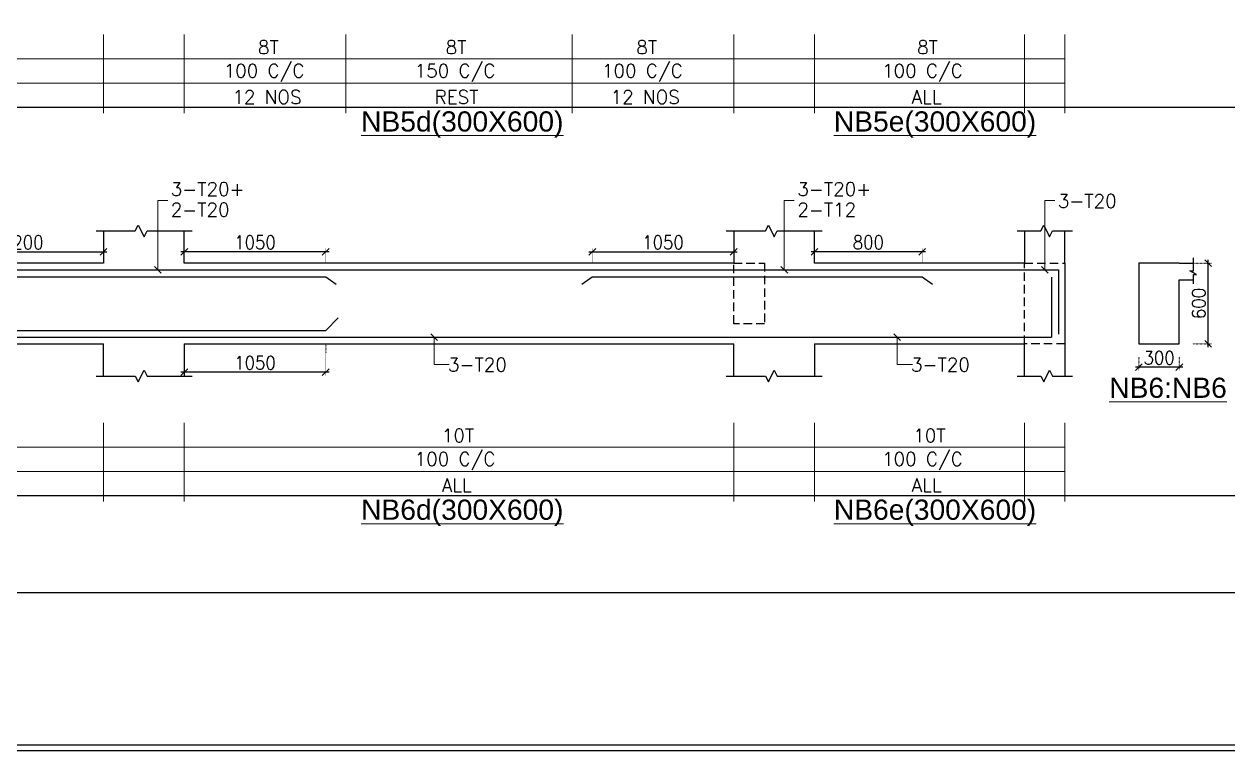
# Model space of a CAD drawing. Header units: millimetres. Extents: x 1911581 to 1943081, y -1641991 to -1597441.
# Drawn here: x 1923394 to 1932334, y -1641991 to -1636591 of the extents above; entities that cross this region are included whole.
import ezdxf

# ---------------------------------------------------------------- set-up
doc = ezdxf.new("R2010")
doc.units = ezdxf.units.MM
doc.header["$MEASUREMENT"] = 0
doc.header["$PDMODE"] = 98
doc.linetypes.add('DOT', pattern=[0.25, 0, -0.25])
doc.linetypes.add('HIDDEN', pattern=[0.375, 0.25, -0.125])
doc.layers.add('DIM', color=191, linetype='Continuous')
doc.layers.add('STEEL', color=1, linetype='Continuous')
for name, color, linetype, lineweight in [('LEADER', 191, 'Continuous', 15), ('m-col', 1, 'Continuous', 20), ('s beam steel text', 7, 'Continuous', 18), ('S LS STEEL TEXT', 7, 'Continuous', 15), ('S- STTRUPS', 2, 'Continuous', 15), ('S-BEAM', 150, 'Continuous', 25), ('S-L.S. NO', 1, 'Continuous', 20)]:
    doc.layers.add(name, color=color, linetype=linetype, lineweight=lineweight)
doc.styles.add('COMPLEX', font='arial.ttf')
doc.styles.add('kalpesh', font='', dxfattribs={"width": 0.75})
doc.styles.add('ROMANS', font='romans.shx')
doc.styles.add('RS', font='romans.shx', dxfattribs={"width": 0.9})
doc.styles.get('kalpesh').set_extended_font_data('Arial Unicode MS')
doc.dimstyles.new('KALPESH PATEL', dxfattribs={"dimtxt": 75, "dimasz": 75, "dimexe": 50, "dimexo": 50, "dimgap": 3, "dimtad": 1, "dimdec": 0, "dimrnd": 0.5, "dimzin": 7, "dimdsep": 46, "dimtxsty": 'kalpesh', "dimblk": 'OBLIQUE', "dimcen": 0, "dimdle": 25, "dimclrd": 8, "dimclre": 8, "dimclrt": 7, "dimadec": 0, "dimazin": 0, "dimtfac": 1, "dimtdec": 0, "dimtofl": 0, "dimtmove": 1, "dimatfit": 0, "dimldrblk": 'OBLIQUE', "dimfxl": 1, "dimtolj": 1, "dimtzin": 0, "dimlwd": -1, "dimlwe": 25, "dimarcsym": 0})
doc.dimstyles.new('pag', dxfattribs={"dimtxt": 180, "dimasz": 150, "dimexe": 100, "dimexo": 0, "dimgap": 50, "dimtad": 1, "dimdec": 0, "dimzin": 0, "dimdsep": 46, "dimtxsty": 'ROMANS', "dimblk": 'OBLIQUE', "dimcen": 0, "dimdle": 100, "dimclrd": 256, "dimclre": 256, "dimclrt": 256, "dimadec": 0, "dimazin": 0, "dimtfac": 1, "dimtdec": 0, "dimtmove": 2, "dimatfit": 3, "dimfxl": 1, "dimtolj": 1, "dimtzin": 0, "dimlwd": -1, "dimlwe": -1, "dimarcsym": 0})

# ---------------------------------------------------------------- blocks, each defined once
blk = doc.blocks.new('_Oblique')
at = {"color": 0, "linetype": 'ByBlock', "lineweight": -2}
blk.add_line((-0.5, -0.5), (0.5, 0.5), dxfattribs=at)
blk = doc.blocks.new('*D89')
at = {"layer": 'Defpoints', "color": 0, "transparency": 16777216}
for p in [(1929263.5, -1638282.8), (1929263.5, -1638367.1), (1930063.5, -1638469.1)]:
    blk.add_point(p, dxfattribs=at)
at = {"layer": 'DIM', "ltscale": 4, "transparency": 16777216}
blk.add_line((1930088.5, -1638282.8), (1929238.5, -1638282.8), dxfattribs=at)
at = {"layer": 'DIM', "color": 191, "linetype": 'DOT', "ltscale": 4, "transparency": 16777216}
for p, q in [((1929263.5, -1638267.1), (1929263.5, -1638257.8)), ((1930063.5, -1638369.1), (1930063.5, -1638257.8))]:
    blk.add_line(p, q, dxfattribs=at)
at = {"layer": 'DIM', "linetype": 'ByBlock', "transparency": 16777216, "xscale": 50, "yscale": 50, "zscale": 50, "rotation": 180}
blk.add_blockref('_Oblique', (1929263.5, -1638282.8), dxfattribs=at)
at = {"layer": 'DIM', "linetype": 'ByBlock', "transparency": 16777216, "xscale": 50, "yscale": 50, "zscale": 50}
blk.add_blockref('_Oblique', (1930063.5, -1638282.8), dxfattribs=at)
at = {"layer": 'DIM', "color": 7, "transparency": 16777216, "insert": (1929663.5, -1638212.8), "char_height": 100, "attachment_point": 5, "style": 'RS'}
blk.add_mtext('\\A1;800', dxfattribs=at)
blk = doc.blocks.new('*D88')
at = {"layer": 'Defpoints', "color": 0, "transparency": 16777216}
for p in [(1928663.5, -1638282.8), (1928663.5, -1638367.1), (1927613.5, -1638469.1)]:
    blk.add_point(p, dxfattribs=at)
at = {"layer": 'DIM', "ltscale": 4, "transparency": 16777216}
blk.add_line((1927588.5, -1638282.8), (1928688.5, -1638282.8), dxfattribs=at)
at = {"layer": 'DIM', "color": 191, "linetype": 'DOT', "ltscale": 4, "transparency": 16777216}
for p, q in [((1927613.5, -1638369.1), (1927613.5, -1638257.8)), ((1928663.5, -1638267.1), (1928663.5, -1638257.8))]:
    blk.add_line(p, q, dxfattribs=at)
at = {"layer": 'DIM', "linetype": 'ByBlock', "transparency": 16777216, "xscale": 50, "yscale": 50, "zscale": 50, "rotation": 180}
blk.add_blockref('_Oblique', (1927613.5, -1638282.8), dxfattribs=at)
at = {"layer": 'DIM', "linetype": 'ByBlock', "transparency": 16777216, "xscale": 50, "yscale": 50, "zscale": 50}
blk.add_blockref('_Oblique', (1928663.5, -1638282.8), dxfattribs=at)
at = {"layer": 'DIM', "color": 7, "transparency": 16777216, "insert": (1928138.5, -1638212.8), "char_height": 100, "attachment_point": 5, "style": 'RS'}
blk.add_mtext('\\A1;1050', dxfattribs=at)
blk = doc.blocks.new('*D70')
at = {"layer": 'Defpoints', "color": 0, "transparency": 16777216}
for p in [(1925633.5, -1638867.1), (1924583.5, -1638967.1), (1924583.5, -1639177.4)]:
    blk.add_point(p, dxfattribs=at)
at = {"layer": 'DIM', "color": 191, "linetype": 'DOT', "ltscale": 4, "transparency": 16777216}
for p, q in [((1925633.5, -1638967.1), (1925633.5, -1639202.4)), ((1924583.5, -1639067.1), (1924583.5, -1639202.4))]:
    blk.add_line(p, q, dxfattribs=at)
at = {"layer": 'DIM', "ltscale": 4, "transparency": 16777216}
blk.add_line((1925658.5, -1639177.4), (1924558.5, -1639177.4), dxfattribs=at)
at = {"layer": 'DIM', "linetype": 'ByBlock', "transparency": 16777216, "xscale": 50, "yscale": 50, "zscale": 50, "rotation": 180}
blk.add_blockref('_Oblique', (1924583.5, -1639177.4), dxfattribs=at)
at = {"layer": 'DIM', "linetype": 'ByBlock', "transparency": 16777216, "xscale": 50, "yscale": 50, "zscale": 50}
blk.add_blockref('_Oblique', (1925633.5, -1639177.4), dxfattribs=at)
at = {"layer": 'DIM', "color": 7, "transparency": 16777216, "insert": (1925108.5, -1639107.4), "char_height": 100, "attachment_point": 5, "style": 'RS'}
blk.add_mtext('\\A1;1050', dxfattribs=at)
blk = doc.blocks.new('*D67')
at = {"layer": 'Defpoints', "color": 0, "transparency": 16777216}
for p in [(1924583.5, -1638282.8), (1924583.5, -1638367.1), (1925633.5, -1638469.1)]:
    blk.add_point(p, dxfattribs=at)
at = {"layer": 'DIM', "ltscale": 4, "transparency": 16777216}
blk.add_line((1925658.5, -1638282.8), (1924558.5, -1638282.8), dxfattribs=at)
at = {"layer": 'DIM', "color": 191, "linetype": 'DOT', "ltscale": 4, "transparency": 16777216}
for p, q in [((1924583.5, -1638267.1), (1924583.5, -1638257.8)), ((1925633.5, -1638369.1), (1925633.5, -1638257.8))]:
    blk.add_line(p, q, dxfattribs=at)
at = {"layer": 'DIM', "linetype": 'ByBlock', "transparency": 16777216, "xscale": 50, "yscale": 50, "zscale": 50, "rotation": 180}
blk.add_blockref('_Oblique', (1924583.5, -1638282.8), dxfattribs=at)
at = {"layer": 'DIM', "linetype": 'ByBlock', "transparency": 16777216, "xscale": 50, "yscale": 50, "zscale": 50}
blk.add_blockref('_Oblique', (1925633.5, -1638282.8), dxfattribs=at)
at = {"layer": 'DIM', "color": 7, "transparency": 16777216, "insert": (1925108.5, -1638212.8), "char_height": 100, "attachment_point": 5, "style": 'RS'}
blk.add_mtext('\\A1;1050', dxfattribs=at)
blk = doc.blocks.new('*D66')
at = {"layer": 'Defpoints', "color": 0, "transparency": 16777216}
for p in [(1923983.5, -1638282.8), (1923983.5, -1638367.1), (1922783.5, -1638469.1)]:
    blk.add_point(p, dxfattribs=at)
at = {"layer": 'DIM', "ltscale": 4, "transparency": 16777216}
blk.add_line((1922758.5, -1638282.8), (1924008.5, -1638282.8), dxfattribs=at)
at = {"layer": 'DIM', "color": 191, "linetype": 'DOT', "ltscale": 4, "transparency": 16777216}
for p, q in [((1922783.5, -1638369.1), (1922783.5, -1638257.8)), ((1923983.5, -1638267.1), (1923983.5, -1638257.8))]:
    blk.add_line(p, q, dxfattribs=at)
at = {"layer": 'DIM', "linetype": 'ByBlock', "transparency": 16777216, "xscale": 50, "yscale": 50, "zscale": 50, "rotation": 180}
blk.add_blockref('_Oblique', (1922783.5, -1638282.8), dxfattribs=at)
at = {"layer": 'DIM', "linetype": 'ByBlock', "transparency": 16777216, "xscale": 50, "yscale": 50, "zscale": 50}
blk.add_blockref('_Oblique', (1923983.5, -1638282.8), dxfattribs=at)
at = {"layer": 'DIM', "color": 7, "transparency": 16777216, "insert": (1923383.5, -1638212.8), "char_height": 100, "attachment_point": 5, "style": 'RS'}
blk.add_mtext('\\A1;1200', dxfattribs=at)
blk = doc.blocks.new('*D63')
at = {"layer": 'Defpoints', "color": 0, "transparency": 16777216}
for p in [(1931972.9, -1638367), (1932187.5, -1638367), (1931972.9, -1638966.9)]:
    blk.add_point(p, dxfattribs=at)
at = {"layer": 'DIM', "color": 191, "linetype": 'DOT', "ltscale": 4, "transparency": 16777216}
for p, q in [((1932072.9, -1638367), (1932212.5, -1638367)), ((1932072.9, -1638966.9), (1932212.5, -1638966.9))]:
    blk.add_line(p, q, dxfattribs=at)
at = {"layer": 'DIM', "ltscale": 4, "transparency": 16777216}
blk.add_line((1932187.5, -1638991.9), (1932187.5, -1638342), dxfattribs=at)
at = {"layer": 'DIM', "linetype": 'ByBlock', "transparency": 16777216, "xscale": 50, "yscale": 50, "zscale": 50}
for p, rotation in [((1932187.5, -1638367), 90), ((1932187.5, -1638966.9), 270)]:
    blk.add_blockref('_Oblique', p, dxfattribs=dict(at, rotation=rotation))
at = {"layer": 'DIM', "color": 7, "transparency": 16777216, "insert": (1932117.5, -1638667), "char_height": 100, "attachment_point": 5, "rotation": 90, "style": 'RS'}
blk.add_mtext('\\A1;600', dxfattribs=at)
blk = doc.blocks.new('*D62')
at = {"layer": 'Defpoints', "color": 0, "transparency": 16777216}
for p in [(1931672.9, -1638967), (1931972.9, -1638967), (1931672.9, -1639140.3)]:
    blk.add_point(p, dxfattribs=at)
at = {"layer": 'DIM', "color": 191, "linetype": 'DOT', "ltscale": 4, "transparency": 16777216}
for p, q in [((1931672.9, -1639067), (1931672.9, -1639165.3)), ((1931972.9, -1639067), (1931972.9, -1639165.3))]:
    blk.add_line(p, q, dxfattribs=at)
at = {"layer": 'DIM', "ltscale": 4, "transparency": 16777216}
blk.add_line((1931997.9, -1639140.3), (1931647.9, -1639140.3), dxfattribs=at)
at = {"layer": 'DIM', "linetype": 'ByBlock', "transparency": 16777216, "xscale": 50, "yscale": 50, "zscale": 50, "rotation": 180}
blk.add_blockref('_Oblique', (1931672.9, -1639140.3), dxfattribs=at)
at = {"layer": 'DIM', "linetype": 'ByBlock', "transparency": 16777216, "xscale": 50, "yscale": 50, "zscale": 50}
blk.add_blockref('_Oblique', (1931972.9, -1639140.3), dxfattribs=at)
at = {"layer": 'DIM', "color": 7, "transparency": 16777216, "insert": (1931822.9, -1639070.3), "char_height": 100, "attachment_point": 5, "style": 'RS'}
blk.add_mtext('\\A1;300', dxfattribs=at)

msp = doc.modelspace()

# ---------------------------------------------------------------- linework, layer by layer
at = {"lineweight": -3}
for points in [[(1943081, -1641991.4), (1911581, -1641991.4), (1911581, -1597441.4), (1943081, -1597441.4)], [(1911624.5, -1641947.9), (1911624.5, -1597484.9), (1943037.5, -1597484.9), (1943037.5, -1641947.9)]]:
    msp.add_lwpolyline(points, close=True, dxfattribs=at)
at = {"layer": 'Defpoints', "color": 251}
for p, q in [((1934985.6, -1637211.2), (1912291.4, -1637211.2)), ((1934985.6, -1640095.7), (1912291.4, -1640095.7))]:
    msp.add_line(p, q, dxfattribs=at)
msp.add_lwpolyline([(1939533, -1631330.3), (1939533, -1635124.7), (1934985.6, -1635124.7), (1934985.6, -1640816.4), (1912291.4, -1640816.4), (1912291.4, -1631330.3)], close=True, dxfattribs=at)
at = {"layer": 'm-col', "lineweight": 25}
for p, q in [((1923983.5, -1638127.5), (1923983.5, -1638367.1)), ((1924583.5, -1638367.1), (1924583.5, -1638127.5)), ((1928663.5, -1638127.5), (1928663.5, -1638367.1)), ((1929263.5, -1638367.1), (1929263.5, -1638127.5)), ((1930823.5, -1638127.5), (1930823.5, -1638367.1)), ((1931123.5, -1638367.1), (1931123.5, -1638127.5)), ((1931123.5, -1638367.1), (1931123.5, -1638967.1)), ((1923983.5, -1639206.7), (1923983.5, -1638967.1)), ((1924583.5, -1638967.1), (1924583.5, -1639206.7)), ((1928663.5, -1639206.7), (1928663.5, -1638967.1)), ((1929263.5, -1638967.1), (1929263.5, -1639206.7)), ((1930823.5, -1639206.7), (1930823.5, -1638967.1)), ((1931123.5, -1638967.1), (1931123.5, -1639206.7))]:
    msp.add_line(p, q, dxfattribs=at)
for points in [[(1923928.8, -1638127.5), (1924219.7, -1638127.5), (1924241.9, -1638084), (1924285, -1638171.1), (1924307.2, -1638127.5), (1924640.6, -1638127.5)], [(1928608.8, -1638127.5), (1928899.7, -1638127.5), (1928921.9, -1638084), (1928965, -1638171.1), (1928987.2, -1638127.5), (1929320.6, -1638127.5)], [(1930768.8, -1638127.5), (1930944, -1638127.5), (1930966.2, -1638084), (1931009.3, -1638171.1), (1931031.5, -1638127.5), (1931180.6, -1638127.5)], [(1923928.8, -1639206.7), (1924219.7, -1639206.7), (1924241.9, -1639250.3), (1924285, -1639163.1), (1924307.2, -1639206.7), (1924640.6, -1639206.7)], [(1928608.8, -1639206.7), (1928899.7, -1639206.7), (1928921.9, -1639250.3), (1928965, -1639163.1), (1928987.2, -1639206.7), (1929320.6, -1639206.7)], [(1930768.8, -1639206.7), (1930944, -1639206.7), (1930966.2, -1639250.3), (1931009.3, -1639163.1), (1931031.5, -1639206.7), (1931180.6, -1639206.7)]]:
    msp.add_lwpolyline(points, dxfattribs=at)
at = {"layer": 'S- STTRUPS', "ltscale": 50}
for p, q in [((1923983.5, -1636668.3), (1923983.5, -1637254)), ((1924583.5, -1636668.3), (1924583.5, -1637254)), ((1925783.5, -1636668.3), (1925783.5, -1637254)), ((1927463.5, -1636668.3), (1927463.5, -1637254)), ((1928663.5, -1636668.3), (1928663.5, -1637254)), ((1929263.5, -1636668.3), (1929263.5, -1637254)), ((1930823.5, -1636668.3), (1930823.5, -1637254)), ((1931123.5, -1636668.3), (1931123.5, -1637254)), ((1931123.5, -1636849.2), (1912763.5, -1636849.2)), ((1931123.5, -1637030.2), (1912763.5, -1637030.2)), ((1931123.5, -1637211.2), (1912763.5, -1637211.2)), ((1923983.5, -1639552.7), (1923983.5, -1640138.5)), ((1924583.5, -1639552.7), (1924583.5, -1640138.5)), ((1928663.5, -1639552.7), (1928663.5, -1640138.5)), ((1929263.5, -1639552.7), (1929263.5, -1640138.5)), ((1930823.5, -1639552.7), (1930823.5, -1640138.5)), ((1931123.5, -1639552.7), (1931123.5, -1640138.5)), ((1931123.5, -1639733.7), (1912763.5, -1639733.7)), ((1931123.5, -1639914.7), (1912763.5, -1639914.7)), ((1931123.5, -1640095.7), (1912763.5, -1640095.7))]:
    msp.add_line(p, q, dxfattribs=at)
at = {"layer": 'S-BEAM'}
for p, q in [((1923983.5, -1638367.1), (1919448.5, -1638367.1)), ((1928663.5, -1638367.1), (1924583.5, -1638367.1)), ((1930823.5, -1638367.1), (1929263.5, -1638367.1)), ((1919448.5, -1638967.1), (1923983.5, -1638967.1)), ((1924583.5, -1638967.1), (1928663.5, -1638967.1)), ((1929263.5, -1638967.1), (1930823.5, -1638967.1))]:
    msp.add_line(p, q, dxfattribs=at)
at = {"layer": 'S-BEAM', "ltscale": 350}
for p, q in [((1931672.9, -1638367), (1931672.9, -1638967)), ((1931972.9, -1638367), (1931672.9, -1638367)), ((1931972.9, -1638367), (1932078.1, -1638367)), ((1931972.9, -1638492.2), (1932078.1, -1638492.2)), ((1931972.9, -1638967), (1931972.9, -1638492.2)), ((1931672.9, -1638967), (1931972.9, -1638967))]:
    msp.add_line(p, q, dxfattribs=at)
msp.add_lwpolyline([(1932078.1, -1638521.6), (1932078.1, -1638451.6), (1932100.1, -1638451.6), (1932050.3, -1638425.3), (1932078.1, -1638425.3), (1932078.1, -1638326.7)], dxfattribs=at)
at = {"layer": 'S-BEAM', "linetype": 'HIDDEN', "ltscale": 250}
for points in [[(1928663.5, -1638367.1), (1928893.5, -1638367.1), (1928893.5, -1638817.1), (1928663.5, -1638817.1)], [(1930823.5, -1638367.1), (1931123.5, -1638367.1), (1931123.5, -1638967.1), (1930823.5, -1638967.1)]]:
    msp.add_lwpolyline(points, close=True, dxfattribs=at)
at = {"layer": 'STEEL', "lineweight": 25}
for p, q in [((1912811.5, -1638417.1), (1931075.5, -1638417.1)), ((1931075.5, -1638417.1), (1931075.5, -1638895.2)), ((1931023.5, -1638471.1), (1931023.5, -1638917.1)), ((1912863.5, -1638917.1), (1931023.5, -1638917.1))]:
    msp.add_line(p, q, dxfattribs=at)
for points in [[(1922706.2, -1638524), (1922783.5, -1638469.1), (1925633.5, -1638469.1), (1925710.8, -1638524)], [(1927536.2, -1638524), (1927613.5, -1638469.1), (1930063.5, -1638469.1), (1930140.8, -1638524)], [(1917956.2, -1638774.8), (1918048.5, -1638867.1), (1925633.5, -1638867.1), (1925725.8, -1638774.8)]]:
    msp.add_lwpolyline(points, dxfattribs=at)

# ---------------------------------------------------------------- texts
at = {"layer": 's beam steel text', "style": 'RS'}
for s, p in [('8T', (1925130.7, -1636813.3)), ('8T', (1926524.6, -1636813.3)), ('8T', (1927940.1, -1636813.3)), ('8T', (1930025.8, -1636813.3)), ('100 C/C', (1924875.7, -1636987.9)), ('150 C/C', (1926294.1, -1636987.9)), ('100 C/C', (1927685.1, -1636987.9)), ('100 C/C', (1929765.2, -1636987.9)), ('12 NOS', (1924940.1, -1637182.6)), ('REST', (1926442.2, -1637182.6)), ('12 NOS', (1927749.5, -1637182.6)), ('ALL', (1929985.2, -1637182.6)), ('10T', (1926495.9, -1639697.8)), ('10T', (1929997.2, -1639697.8)), ('100 C/C', (1926294.1, -1639872.3)), ('100 C/C', (1929765.2, -1639872.3)), ('ALL', (1926495.8, -1640067.1)), ('ALL', (1929985.2, -1640067.1))]:
    msp.add_text(s, height=100, rotation=360, dxfattribs=at).set_placement(p)
at = {"layer": 'S LS STEEL TEXT', "style": 'RS'}
for s, p in [('3-T20+', (1924482.8, -1637867)), ('3-T20+', (1929136.2, -1637867)), ('3-T20', (1931070.5, -1637955.8)), ('2-T20', (1924482.8, -1638020.3)), ('2-T12', (1929136.2, -1638020.3)), ('3-T20', (1926541.6, -1639171.3)), ('3-T20', (1929980.3, -1639171.3))]:
    msp.add_text(s, height=100, rotation=360, dxfattribs=at).set_placement(p)
at = {"layer": 'S-L.S. NO', "style": 'COMPLEX'}
for s, rotation, p in [('%%UNB5d(300X600)', 0, (1925896.4, -1637389.5)), ('%%UNB5e(300X600)', 0, (1929407.3, -1637389.5)), ('%%UNB6:NB6', 360, (1931452.2, -1639368.2)), ('%%UNB6d(300X600)', 0, (1925896.4, -1640273.9)), ('%%UNB6e(300X600)', 0, (1929407.3, -1640273.9))]:
    msp.add_text(s, height=150, rotation=rotation, dxfattribs=at).set_placement(p)

# ---------------------------------------------------------------- dimensions: what is measured, and where the dimension line sits
at = {"layer": 'DIM', "ltscale": 4}
for base, p1, p2, picture, middle in [((1923983.5, -1638282.8), (1922783.5, -1638469.1), (1923983.5, -1638367.1), '*D66', (1923383.5, -1638212.8)), ((1928663.5, -1638282.8), (1927613.5, -1638469.1), (1928663.5, -1638367.1), '*D88', (1928138.5, -1638212.8)), ((1924583.5, -1639177.4), (1925633.5, -1638867.1), (1924583.5, -1638967.1), '*D70', (1925108.5, -1639107.4))]:
    dim = msp.add_linear_dim(base=base, p1=p1, p2=p2, dimstyle='pag', override={"dimtxt": 100, "dimasz": 50, "dimexe": 25, "dimexo": 100, "dimgap": 20, "dimtxsty": 'RS', "dimdle": 25, "dimclre": 191, "dimclrt": 7, "dimtmove": 0}, dxfattribs=at)
    dim.commit()
    dim.dimension.update_dxf_attribs({"geometry": picture, "text_midpoint": middle})
for base, p1, p2, angle, override, picture, middle in [((1924583.5, -1638282.8), (1925633.5, -1638469.1), (1924583.5, -1638367.1), 180, {"dimtxt": 100, "dimasz": 50, "dimexe": 25, "dimexo": 100, "dimgap": 20, "dimtxsty": 'RS', "dimdle": 25, "dimclre": 191, "dimclrt": 7, "dimtmove": 0}, '*D67', (1925108.5, -1638212.8)), ((1929263.5, -1638282.8), (1930063.5, -1638469.1), (1929263.5, -1638367.1), 180, {"dimtxt": 100, "dimasz": 50, "dimexe": 25, "dimexo": 100, "dimgap": 20, "dimtxsty": 'RS', "dimdle": 25, "dimclre": 191, "dimclrt": 7, "dimtmove": 0}, '*D89', (1929663.5, -1638212.8)), ((1932187.5, -1638367), (1931972.9, -1638966.9), (1931972.9, -1638367), 90, {"dimtxt": 100, "dimasz": 50, "dimexe": 25, "dimexo": 100, "dimgap": 20, "dimtxsty": 'RS', "dimdle": 25, "dimclrd": 256, "dimclre": 191, "dimclrt": 7, "dimtmove": 0}, '*D63', (1932117.5, -1638667))]:
    dim = msp.add_linear_dim(base=base, p1=p1, p2=p2, angle=angle, dimstyle='pag', override=override, dxfattribs=at)
    dim.commit()
    dim.dimension.update_dxf_attribs({"geometry": picture, "text_midpoint": middle})
dim = msp.add_linear_dim(base=(1931672.9, -1639140.3), p1=(1931972.9, -1638967), p2=(1931672.9, -1638967), angle=180, dimstyle='pag', override={"dimtxt": 100, "dimasz": 50, "dimexe": 25, "dimexo": 100, "dimgap": 20, "dimtxsty": 'RS', "dimdle": 25, "dimclrd": 256, "dimclre": 191, "dimclrt": 7, "dimtmove": 0}, dxfattribs=at)
dim.commit()
dim.dimension.update_dxf_attribs({"geometry": '*D62', "text_midpoint": (1931822.9, -1639140.3), "dimtype": 128})

# ---------------------------------------------------------------- leaders
at = {"layer": 'LEADER', "linetype": 'ByBlock'}
for points in [[(1924386.1, -1638417.1), (1924386.1, -1637902.5), (1924460.4, -1637902.5)], [(1929039.5, -1638417.1), (1929039.5, -1637902.5), (1929113.8, -1637902.5)], [(1930973.8, -1638417.1), (1930973.8, -1637902.5), (1931048.1, -1637902.5)], [(1926439, -1638917.1), (1926439, -1639119.6), (1926551.6, -1639119.6)], [(1929877.7, -1638917.1), (1929877.7, -1639119.6), (1929990.3, -1639119.6)]]:
    msp.add_leader(points, dimstyle='KALPESH PATEL', override={"dimasz": 50, "dimtad": 0, "dimclrd": 256, "dimfxl": 100, "dimfxlon": 1, "dimtfill": 1, "dimtfillclr": 256, "dimarcsym": 2}, dxfattribs=at)

doc.saveas('drawing.dxf')
